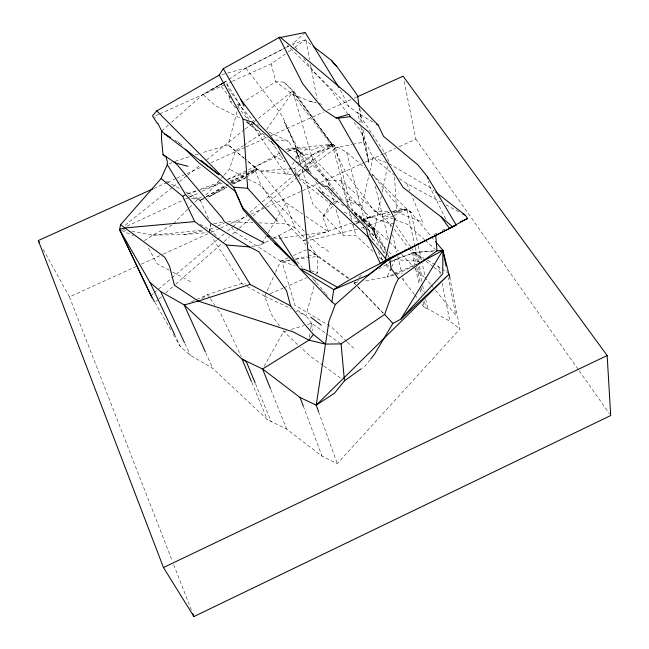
<?xml version="1.0" encoding="UTF-8"?>
<svg xmlns="http://www.w3.org/2000/svg" width="649" height="649" viewBox="0 0 649 649"><rect width="100%" height="100%" fill="white"/><g stroke="black" fill="none" stroke-linecap="round" stroke-linejoin="round"><path stroke-width="0.49" stroke-dasharray="3.25 2.43" d="M327.137 148.102L332.166 144.248L294.257 91.898L283.978 82.123L275.776 81.75L243.967 101.658M209.189 232.464L210.868 223.954M309.427 337.18L310.035 333.213M310.652 329.254L311.569 323.316L305.93 315.657L294.857 308.616M209.376 231.515L210.682 224.903M381.385 196.022L374.116 230.744L376.639 238.597L384.922 254.724M382.22 192.055L388.24 163.288M369.63 172.342L361.923 205.806L376.639 238.597L374.116 230.744L351.872 210.495M369.857 171.36L373.029 157.577L359.724 129.467L353.6 121.89M236.99 111.709L228.148 144.857L201.052 153.115M238.288 106.834L238.808 104.878L240.528 103.808M313.978 286.477L305.93 315.657L295.855 310.895M315.049 282.591L315.584 280.644M224.083 175.092L229.462 169.105L235.546 150.795L243.026 145.871M279.508 326.049L271.46 314.57L264.719 296.187L275.168 273.148M275.582 272.223L280.595 261.166L287.921 257.929M391.258 267.85L386.991 277.034L364.194 281.155M391.688 266.934L395.103 259.592L414.427 252.453L434.627 250.839M283.978 82.123L292.642 90.998L332.093 144.394M264.046 366.401L283.532 331.785L286.428 330.909M294.094 162.063L286.493 175.1L251.325 123.626L247.731 121.825M295.741 159.24L298.151 155.111L288.44 141.312L268.524 131.82M305.703 234.784L328.418 231.742L322.837 217.139L330.503 203.964L338.34 199.494M329.903 147.355L331.996 145.125L331.298 145.644M251.504 246.579L261.052 244.73L266.252 236.041M268.175 232.829L275.095 221.277M275.614 220.409L286.014 203.04L260.46 171.036L256.615 168.772L247.358 161.041M266.601 129.451L292.731 91.785M305.281 169.746L303.562 172.107L298.289 175.319L294.305 174.873M305.857 168.959L311.585 161.082L331.29 146.317L330.609 146.171M370.141 359.724L365.217 365.898L362.02 368.194M246.377 177.282L255.552 171.182L257.272 169.243L260.46 171.036L293.307 174.759M358.873 277.772L361.501 274.819M223.41 175.838L207.266 193.791L204.833 195.13M322.837 217.139L332.661 206.252M335.282 203.356L338.559 199.722M173.307 334.373L180.252 346.485L190.425 355.384L212.758 368.299L267.274 419.562L286.68 429.103L322.034 456.198L337.318 463.613L459.946 328.954L449.838 277.772M173.397 223.767L191.942 205.141M194.789 202.269L198.359 198.691L201.596 196.907M305.192 32.45L291.977 44.473M161.65 130.968L168.399 125.006M171.401 122.353L202.918 94.503L222.201 83.38M155.963 301.509L158.234 299.505M158.997 298.84L161.268 296.844M165.82 292.837L174.914 284.838M175.668 284.173L223.426 242.166M224.189 241.493L229.495 236.828M232.52 234.159L238.589 228.829M239.343 228.156L249.962 218.827M252.988 216.158L264.362 206.155M265.117 205.49L296.958 177.485M297.713 176.812L303.018 172.147L302.15 169.235M150.974 295.433L153.294 293.486M154.064 292.837L171.085 278.535M171.855 277.886L216.709 240.195M217.48 239.538L224.44 233.689M227.539 231.093L232.18 227.191M232.95 226.542L246.871 214.843M249.962 212.247L259.243 204.443M262.334 201.847L293.275 175.847M294.046 175.198L312.607 159.597L292.642 90.998L254.716 121.387M125.143 225.219L172.545 187.228M173.34 186.596L178.873 182.166M179.659 181.533L186.766 175.83M187.561 175.198L199.413 165.706M206.52 160.003L244.446 129.613M245.233 128.981L253.929 122.02M224.035 82.829L227.986 79.965M305.168 170.898L334.081 149.14L334.324 148.394L332.166 144.248L287.012 149.067L285.276 150.041M332.004 144.378L292.642 90.998L294.257 91.898M329.927 145.352L328.548 145.725L320.168 151.988L317.442 151.387L299.238 164.968M331.655 144.557L328.548 145.725M331.915 144.362L330.625 144.832M410.541 246.709L394.998 223.735L389.968 223.727L369.378 216.628L310.863 155.411L288.829 150.203L287.012 149.067L306.644 148.994L312.023 150.187L320.322 146.617L323.04 147.209C326.747 146.106 331.59 142.204 335.127 145.887L353.275 213.221M292.634 168.545L294.646 168.391L298.475 165.536M231.125 182.442L235.579 179.14L256.615 168.772L257.272 169.243L246.807 174.759M295.344 157.342L306.644 148.994M232.391 81.279L271.233 63.837L287.483 52.423M288.294 51.847L293.981 47.848M294.792 47.28L305.354 39.857L310.822 44.521M202.18 298.418L207.696 294.662L220.206 290.322L241.696 283.572L245.444 283.954M144.492 240.625L152.677 235.125L171.969 225.203M228.797 79.429L245.89 68.04L284.011 48.529M243.862 145.319L262.147 133.272M230.46 97.983L219.711 84.776L222.274 83.332M191.471 198.294L200.225 200.249L205.4 197.158M206.26 196.639L224.367 185.833M230.403 182.231L235.579 179.14L245.062 175.684L245.541 177.834L233.194 184.235M246.717 174.695L256.615 168.772L227.272 179.432M383.275 313.013L354.281 282.956L358.621 280.465M378.602 269.035L390.763 262.082M391.631 261.579L395.103 259.592L414.427 252.453L434.465 250.993M223.037 82.91L226.363 81.052L223.094 82.877M280.052 152.961L254.797 167.085L244.787 158.616M188.364 195.633L200.225 200.249L205.465 197.32M206.333 196.834L228.156 184.641L209.376 196.582L206.633 197.677M222.274 83.802L202.918 94.503L215.419 105.617L240.552 118.223M433.848 234.605L438.343 232.342M227.02 186.953L209.376 196.582L227.02 187.439M232.318 184.065L245.541 177.834L229.462 169.105M211.314 89.643L222.339 83.737M230.825 183.221L245.062 175.684L237.615 181.176L231.944 183.253M261.052 244.73L264.589 242.896M265.473 242.442L269.895 240.154M273.432 238.321L294.654 227.328L305.095 238.67M393.383 216.003L366.863 226.59L363.602 218.226L352.561 211.241M394.276 215.549L406.769 209.124L410.955 212.255L434.927 240.901M227.661 73.013L245.89 68.04L285.779 47.645M396.823 274.219L417.21 264.208M305.768 239.44L303.148 240.698L287.101 223.913L260.5 184L255.552 171.182L254.797 167.085L257.272 169.243M306.644 239.019L310.141 237.339L357.348 221.139M442.001 230.606L446.569 228.44M356.544 222.94L359.976 221.325M361.688 220.53L370.855 216.953L375.584 216.936M126.953 226.241L184.746 199.413M185.663 198.983L188.413 197.71M189.33 197.28L198.505 193.021M202.172 191.317L221.439 182.377M227.856 179.392L281.066 154.689M287.483 151.712L295.741 147.875L327.85 180.6L329.221 185.452M43.167 249.346L69.451 296.893L135.787 266.674M141.312 264.159L162.501 254.505M163.426 254.083L210.414 232.683M211.331 232.261L219.63 228.489M220.546 228.067L229.762 223.873M230.679 223.451L247.269 215.898M250.952 214.219L265.692 207.502M266.617 207.08L301.623 191.139M302.548 190.717L320.054 182.742M320.971 182.32L364.276 162.599M365.2 162.177L382.707 154.202M383.624 153.781L395.606 148.329M399.289 146.65L415.871 139.097L403.702 79.129M153.748 188.526L166.679 182.702M167.596 182.288L175.911 178.54M176.836 178.126L186.068 173.964M186.993 173.551L201.774 166.89M211.006 162.729L245.176 147.331M246.101 146.917L267.339 137.345M271.039 135.682L323.681 111.969M327.372 110.298L353.234 98.648M354.159 98.234L356.001 97.399M219.711 84.776L222.307 83.607M158.883 114.273L154.3 116.333L155.289 118.013M159.8 113.859L225 84.597M227.369 86.658L226.842 83.77L231.466 81.693M293.421 255.511L306.239 249.849M247.009 286.485L264.719 296.187L266.544 295.384M270.203 293.778L282.996 288.148M283.913 287.742L306.766 277.691M315.901 273.667L317.734 272.864L317.718 256.444L308.17 242.442M191.463 301.777L207.696 294.662L209.887 297.883M393.367 274.259L386.991 277.034L394.154 275.306M394.284 273.862L417.056 263.973M199.989 224.392L209.651 229.47L216.888 226.355M217.788 225.966L224.124 223.232M246.807 174.93L255.552 171.182M169.048 163.905L174.313 161.682M175.189 161.309L189.435 156.66M185.939 191.974L198.359 198.691L200.225 200.249L205.717 198.042M310.863 155.411L335.127 145.887L332.142 144.248L329.935 144.686M415.092 246.466L406.769 209.124L402.648 209.4L393.773 212.872L406.769 209.124L410.955 212.255L418.078 244.641M389.416 261.758L395.103 259.592L419.587 261.385M187.512 193.873L196.98 190.441M200.768 189.062L220.644 181.842M382.034 216.904L390.163 214.113M361.128 219.849L369.906 216.863L389.157 212.264M361.663 220.644L366.636 218.932L365.079 218.932M354.946 224.027L352.253 224.952L354.013 224.968M355.847 223.718L361.242 221.861M362.142 221.552L363.935 220.936L360.836 220.928M305.354 39.857L292.991 43.921L297.177 49.567M187.545 193.97L222.128 183.294M229.819 180.917L235.579 179.14M195.244 154.884L200.079 153.415M291.263 329.449L303.829 325.652M307.699 324.484L311.569 323.316L327.964 334.738M221.901 74.586L226.696 73.272M317.442 151.387L322.975 149.895M357.396 229.073L308.024 240.576M361.185 228.083L364.024 227.337M387.193 212.945L389.124 212.45M392.994 211.452L402.648 209.4L410.955 212.255M393.01 211.339L398.786 209.96M231.693 227.288L235.076 232.107L282.112 262.228L289.795 260.411M295.555 259.056L307.082 256.339M308.04 256.112L315.722 254.294L348.805 278.161M367.967 217.942L372.421 216.944M271.233 63.837L275.776 81.75L292.683 94.356L334.065 148.191L351.831 144.508M352.821 144.305L363.675 142.05L362.012 129.232M131.747 231.328L152.677 235.125L184.259 234.573L204.768 230.452M354.281 282.956L358.248 282.234M213.846 223.556L222.777 222.347M304.722 234.914L277.066 238.621L272.272 237.323M289.624 260.014L280.595 261.166L294.881 265.668M295.644 259.251L317.718 256.444L348.691 278.932M152.677 235.125L202.658 230.168M184.259 234.573L207.201 232.634M260.46 171.036L291.628 168.626M302.142 169.081L312.623 203.786L343.508 235.855L355.952 235.603L373.021 251.504M327.85 180.6L340.968 180.625L389.968 223.727L391.793 226.103M306.077 240.771L303.148 240.698L305.614 244.868M334.065 148.191L345.974 172.975L374.497 211.193L389.514 211.752M390.511 211.793L396.515 212.012L422.645 222.185L411.758 195.568M227.734 221.674L252.891 222.623M258.927 222.85L287.101 223.913L294.654 227.328L286.014 203.04M369.906 216.863L370.855 216.953M275.427 139.916L288.44 141.312M246.888 121.639L248.137 123.156L253.134 124.486M122.775 229.705L125.768 230.241M332.174 144.329L349.405 207.794M292.683 94.356L309.751 101.22L315.982 102.566M309.751 101.22L315.3 102.696M296.301 162.201L299.197 163.069L296.942 161.09M340.157 199.284L361.923 205.806L347.199 198.675M311.066 270.763L317.734 272.864M408.805 248.234L411.847 252.193L415.449 253.483L424.04 258.27M422.02 304.43L424.414 307.602L427.861 308.9L449.944 321.287L459.946 328.954M318.57 103.24L321.782 104.424M393.545 219.216L374.497 211.193M394.478 219.565L407.556 224.384L424.478 239.611M386.455 162.615L373.029 157.577L394.519 175.189M402.648 209.4L399.395 208.078L372.445 174.386L372.924 176.341M229.121 96.303L230.006 101.122L231.766 101.869M237.047 104.132L238.808 104.878L254.367 121.606M121.46 230.46L133.434 235.749M264.719 296.187L291.271 308.737M248.21 179.181L259.77 185.006L305.217 232.253M169.251 270.252L157.009 263.705L147.858 246.839M172.756 272.126L191.122 281.95M166.412 181.428L179.724 188.624M399.468 178.564L406.874 183.635L440.639 201.928M445.968 204.816L459.297 212.036M243.464 284.546L241.696 283.572L212.004 237.218M332.166 144.248L346.615 152.264L364.843 167.88M273.318 155.395L284.838 161.796L271.266 141.141M427.48 260.184L441.069 268.199M354.119 213.708L364.211 219.532L388.767 241.022L398.502 251.131M389.116 163.791L430.246 187.739L434.165 190.814M332.223 204.97L300.787 180.519L294.33 172.188M344.246 211.996L355.409 218.526M362.28 222.542L376.031 230.582L386.285 251.512M372.997 122.061L356.65 112.455L348.878 106.566L287.702 45.446M174.865 140.054L182.969 145.855M318.594 189.751L300.763 178.475L294.313 170.914M321.993 191.901L344.067 205.871M281.69 199.689L302.556 214M305.89 216.287L328.418 231.742M308.835 249.565L315.722 254.294M328.783 335.314L340.271 343.313M323.218 365.541L310.976 356.739L300.592 347.296M324.038 366.133L341.179 378.456M248.137 123.156L265.644 135.901M441.88 268.8L446.707 272.393M411.101 247.537L415.449 253.483L425.103 260.671M425.906 261.271L433.143 266.666M433.946 267.266L442.788 273.854M413.794 267.015L421.444 274.957L424.616 277.391M308.072 249.038L317.718 256.444M246.133 121.679L276.588 146.585M328.605 251.698L323.802 247.723L321.385 247.196L305.914 232.983M244.275 158.47L228.148 144.857L244.016 157.967M346.882 205.579L349.949 208.207M350.72 208.864L376.031 230.582L363.602 218.226M355.514 214.568L374.116 230.744L385.92 251.78M324.468 187.488L335.89 197.466M305.874 169.056L310.319 173.048M315.503 177.704L319.211 181.039M322.172 183.699L323.656 185.03M327.356 188.356L330.325 191.017M425.217 240.276L435.52 249.541M297.623 344.603L282.38 330.146M378.959 257.028L382.667 260.484M386.374 263.94L389.343 266.698M395.282 272.231L398.989 275.687M401.958 278.453L414.232 294.111M209.651 229.47L216.839 236.212M346.704 341.496L331.582 327.153L294.938 305.184L282.112 262.228M347.418 342.177L353.9 348.326M178.256 142.074L179.659 143.494M372.445 174.386L406.769 209.124M401.277 254.019L413.097 266.293M353.924 282.964L355.311 284.408M358.094 287.296L383.121 313.313M367.788 229.097L386.179 248.827M367.796 229.154L376.639 238.597M257.069 124.519L258.424 125.971M388.913 251.78L393.683 256.939M297.112 261.62L302.515 267.477M385.92 265.165L391.136 270.836M414.427 252.453L421.282 260.192M312.623 278.583L325.303 293.064M325.976 293.827L327.307 295.352M357.396 220.465L359.992 223.532M363.237 227.361L365.184 229.665M369.078 234.257L385.311 253.426M230.006 101.122L236.252 108.716M430.482 284.205L425.411 277.999L422.175 263.283M431.114 284.984L433.013 287.312M435.544 290.419L455.817 315.252L448.378 277.877M237.412 106.533L247.529 118.962M394.219 229.259L408.197 247.447M245.89 68.04L279.224 111.506L283.54 118.791L296.918 149.367L311.066 173.981M414.833 294.906L417.826 298.873M303.756 58.442L313.938 72.153L331.201 90.106L347.694 113.989M312.607 159.597L341.593 199.494M228.197 88.564L240.69 105.771L248.794 119.375M333.416 190.847L313.702 163.134L296.918 149.367L284.213 121.842L311.26 173.891M415.871 139.097L578.616 370.011M579.2 370.839L609.533 413.884M210.43 298.686L214.811 305.127M217.537 309.151L220.822 313.978L241.331 356.415M378.383 251.893L382.813 260.533M298.151 155.111L308.632 170.898M315.771 181.679L323.413 193.232M226.842 83.77L240.69 105.771M340.376 90.081L348.878 106.566M381.263 258.213L382.618 260.484M154.941 302.361L171.32 330.909M387.891 255.284L389.359 257.913M294.646 168.391L298.289 175.319M445.717 218.981L430.246 187.739L428.567 181.266M386.731 252.42L388.516 256.055M271.233 141.076L272.118 142.91M371.982 228.764L376.631 238.508M174.646 334.6L180.252 346.485M184.892 343.524L190.425 355.384M366.863 226.59L373.443 241.047M205.733 352.691L212.758 368.299M200.225 200.249L208.816 219.394M388.783 161.642L385.725 154.413L357.599 112.026L359.976 122.742M251.771 382.391L267.274 419.562M255.544 383.867L271.29 421.915M406.874 183.635L409.884 190.976M270.868 389.66L286.68 429.103M69.451 296.893L172.245 560.914M173.713 564.687L191.706 610.896M303.253 406.023L322.034 456.198M318.61 411.758L337.318 463.613M300.69 164.262L295.741 147.875L300.398 163.41M331.144 192.234L334.446 203.867M336.093 209.684L343.508 235.855M340.968 180.625L347.807 205.701M349.381 211.493L351.75 220.173M353.064 224.992L355.952 235.603M346.615 152.264L364.211 219.532M363.675 142.05L368.843 162.712L363.335 129.703M375.325 186.141L388.767 241.022M389.968 223.727L390.909 227.669M392.564 234.557L396.823 252.274M397.772 256.209L402.023 273.927M402.972 277.861L403.443 279.833M411.847 252.193L414.711 264.833M415.595 268.718L419.343 285.244M420.228 289.13L421.55 294.962M423.091 301.769L424.414 307.602M415.449 253.483L417.412 262.237M418.5 267.096L421.761 281.682M422.637 285.568L424.162 292.375M425.679 299.181L427.861 308.9M413.47 252.721L416.544 266.333M416.763 267.307L420.487 283.832M421.363 287.718L422.686 293.559M424.438 301.331L425.971 308.137M415.311 247.447L418.597 262.188M419.473 266.114L421.444 274.957M360.844 126.644L368.843 162.712M418.289 245.622L421.955 262.301M438.651 266.406L440.265 274.243M442.083 283.069L449.944 321.287M446.812 270.008L447.599 273.943M306.077 40.879L309.597 59.603M310.53 64.527L317.02 99.005M359.83 108.699L362.329 123.708M311.569 323.316L312.777 330.73M359.197 107.531L361.371 124.3M394.633 177.185L396.515 212.012M288.432 46.282L286.663 47.19L288.44 46.266"/><path stroke-width="0.97" d="M435.576 241.671L442.902 250.344L442.788 273.854L400.871 319.146L392.856 323.429L374.457 354.322L370.757 358.954M151.834 297.356L119.611 229.649L120.552 224.708L161.09 178.556L167.288 164.651L167.312 161.309L165.852 156.815L163.021 154.616L161.512 138.902L161.65 130.968L157.756 123.221M325.49 344.1L341.09 343.881L384.654 314.449L395.265 284.87L398.462 278.689L436.988 250.863L442.902 250.344L449.895 278.096M318.61 411.758L316.233 405.154L328.962 321.158L335.322 304.503L369.054 274.6L387.688 260.103L399.533 253.467M335.322 304.503L331.882 301.915L333.74 289.632C352.561 277.212 373.005 267.047 393.278 257.101L456.206 225.025L427.375 176.65L417.997 164.976L383.527 136.355L378.164 125.095L348.513 94.649L280.043 37.034L223.297 68.656L219.248 75.089L156.725 110.874L152.491 115.855L157.309 123.44M219.248 75.089L243.01 119.132L252.526 122.15L322.942 186.158L327.542 186.287L366.125 228.14L368.429 237.339L380.249 263.356L386.05 259.9L385.538 258.586L394.868 218.932L380.768 192.55L338.316 118.175L336.109 117.988L323.778 109.811L302.742 83.851L279.078 37.374M418.094 263.778L442.902 250.344L400.871 319.146L449.124 274.186L316.233 405.154L300.065 397.504L262.585 368.997L242.085 359.157L184.251 304.933L160.66 291.531L150.065 282.51L119.611 229.649L150.536 294.524M167.288 164.651L185.622 194.562L210.527 223.191L249.597 246.944L258.764 251.69L286.558 290.841L290.598 305.914L304.47 324.119L313.386 334.438L308.973 340.149L262.585 368.997L270.487 388.719M361.217 368.762L344.441 380.801L334.535 393.213L316.233 405.154M161.09 178.556L182.718 196.347L185.622 194.562M404.814 250.571L406.574 249.597M450.138 227.904L467.58 218.486L465.511 215.411L435.73 192.047M387.688 260.103L393.683 256.939L393.278 257.101M456.206 225.025L452.596 226.923L441.206 216.977L403.053 187.423L368.973 132.307L350.233 116.666L349.154 114.265L336.109 117.988M386.05 259.9L452.905 226.842M152.823 188.94L38.299 240.536L163.459 567.534L193.905 616.55L610.701 415.538L607.164 355.547L403.102 76.184L356.926 96.985M163.459 567.534L607.164 355.547M460.271 221.95L467.58 218.486M419.789 262.788L422.523 261.604M290.598 305.914L250.133 284.424L198.237 301.095L184.251 304.933L205.319 351.766M119.781 229.162L125.362 227.913L194.724 221.617L226.177 244.973L250.133 284.424M279.873 37.626L305.192 32.45L338.802 87.493M338.316 118.175L350.233 116.666M394.868 218.932L395.736 218.989M156.725 110.874L219.175 173.453L233.648 187.18L247.642 188.259L277.285 221.22M226.177 244.973L249.597 246.944M187.967 166.258L175.798 163.159L173.267 161.601M185.29 149.165L198.643 162.639L235.287 191.398L243.294 209.895L267.485 236.033L269.4 236.552M337.001 287.02L310.092 271.817L304.211 269.327L300.284 269.14L295.822 263.908L267.485 236.033M274.641 243.643L278.121 245.857M264.175 242.872L224.335 221.78L222.485 218.348L175.798 163.159L163.021 154.616M462.851 213.967L465.511 215.411M376.436 124.081L378.164 125.095M161.65 130.968L164.684 133.994L170.622 137.531M120.552 224.708L164.805 257.32L169.551 266.114L174.37 285.211L198.237 301.095L293.121 331.882L308.973 340.149L325.474 344.165L313.386 334.438M242.645 359.124L246.328 361.607L255.154 382.942M164.684 133.994L219.07 174.824L201.02 160.335M310.766 317.223L321.263 325.149M313.199 46.347L331.396 60.308L336.571 66.028L357.656 95.703L359.067 106.55M336.571 66.028L334.219 64.113L331.396 60.308M318.554 190.392L368.429 237.339L385.538 258.586M331.882 301.915L300.284 269.14L333.74 289.632L369.054 274.6L389.854 258.789L390.998 268.337L398.462 278.689M223.297 68.656L240.933 99.711L260.006 125.119L267.98 133.175L276.936 144.589L301.314 186.247L310.092 271.817M384.654 314.449L392.856 323.429M441.206 216.977L449.53 228.472M278.729 235.603L297.745 265.595L242.637 207.583L233.648 187.18M150.974 295.433L154.446 301.493M38.299 240.536L39.273 242.296M240.933 99.711L244.04 106.063M182.718 196.347L194.724 221.617M150.065 282.51L174.646 334.6M160.66 291.531L184.47 342.615M242.085 359.157L251.382 381.466M192.802 613.719L193.905 616.55M300.065 397.504L303.253 406.023M427.375 176.65L427.853 178.499M442.902 250.344L446.033 266.074M341.09 343.881L344.441 380.801M435.755 235.555L436.988 250.863M243.01 119.132L247.642 188.259M254.035 123.472L252.526 122.15L254.002 123.521"/></g></svg>
